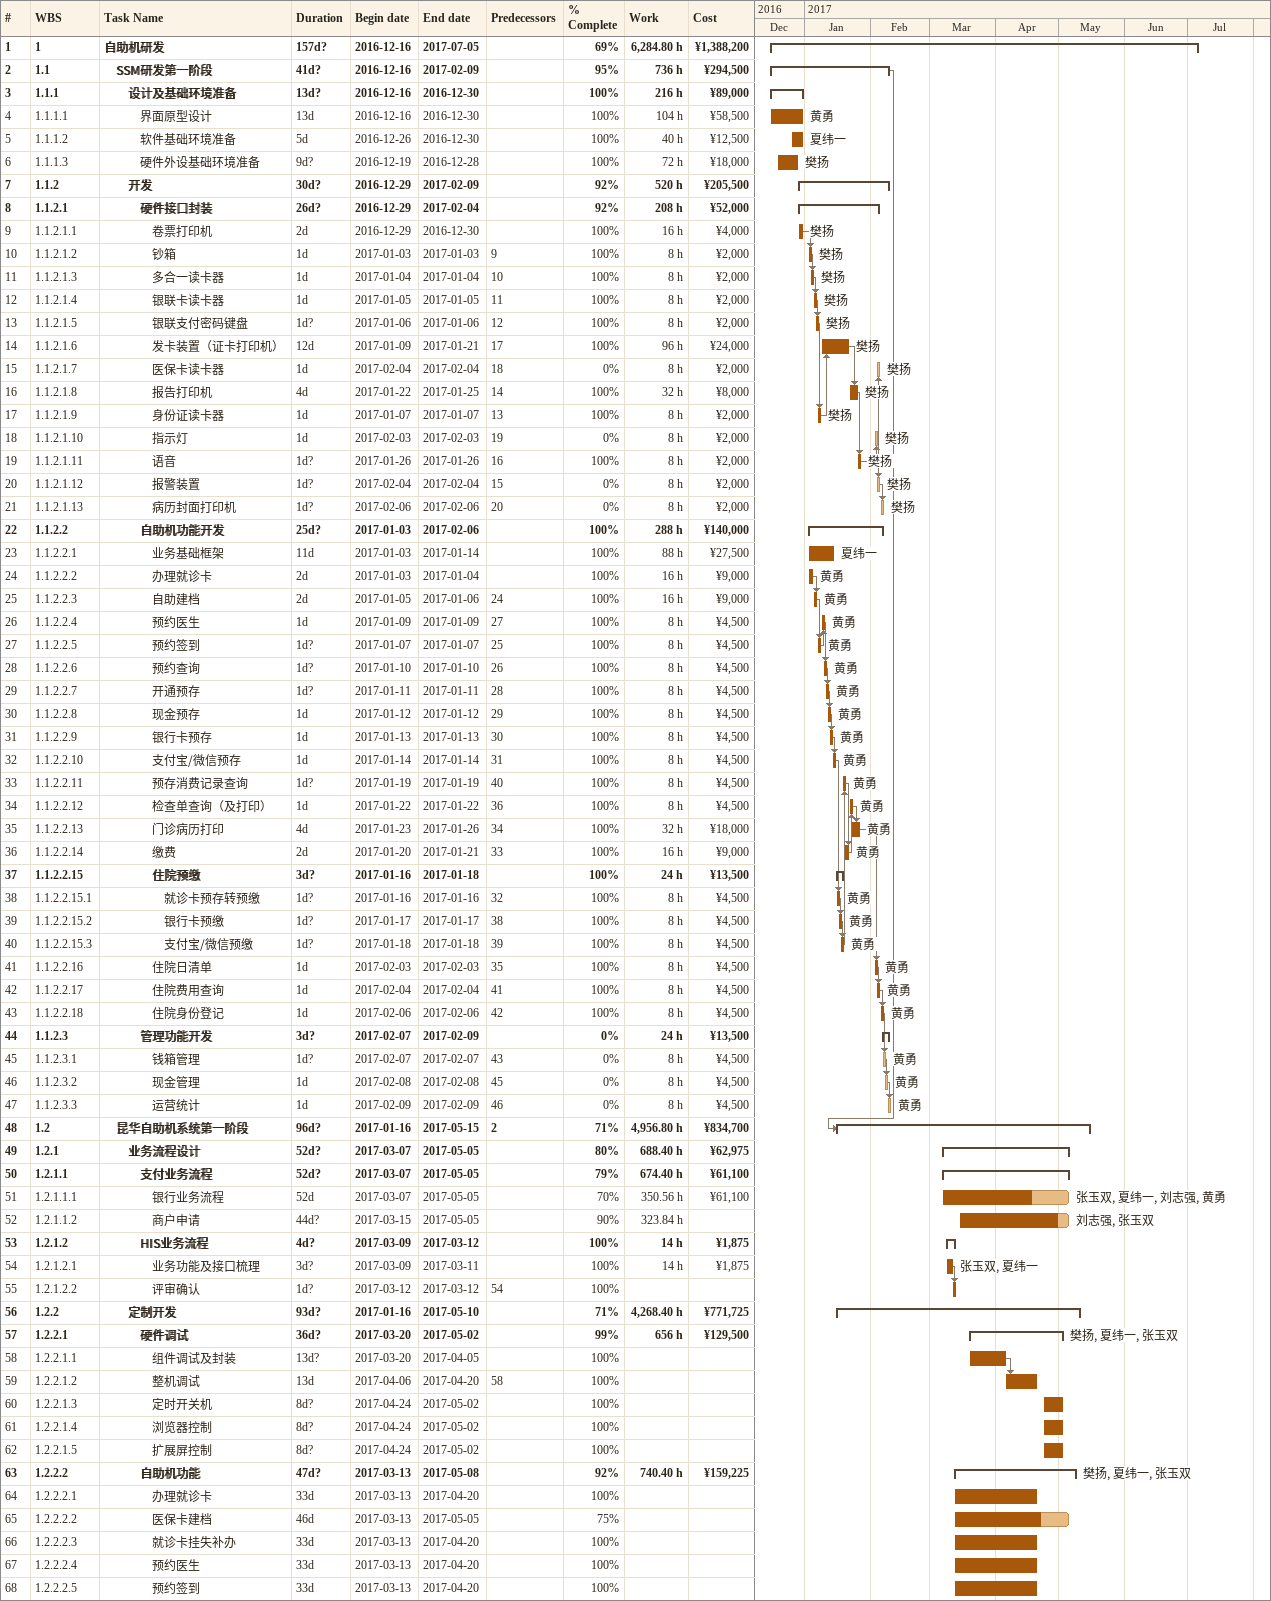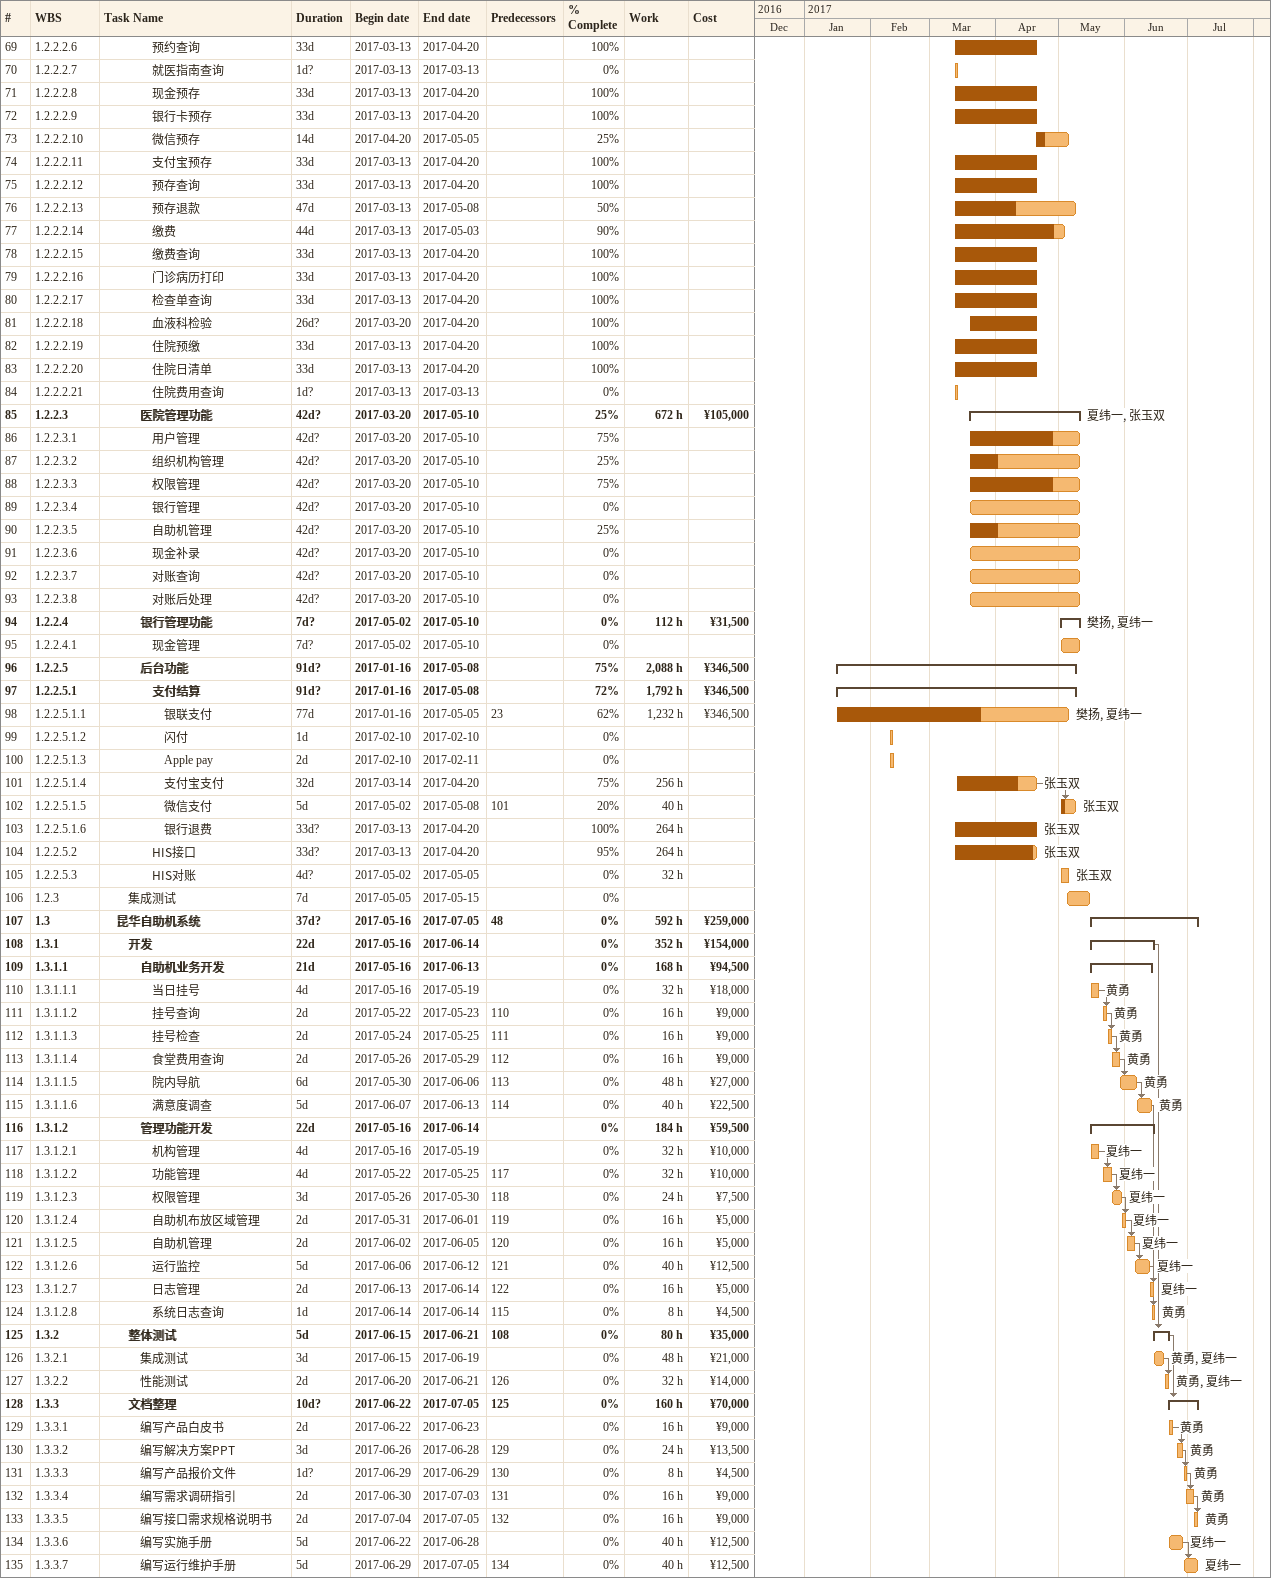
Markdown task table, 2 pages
| ID | WBS | Task | Duration | Start | Finish | Predecessors | Resources | % complete | Work (h) | Cost (¥) |
|---|---|---|---|---|---|---|---|---|---|---|
| 1 | 1 | **自助机研发** | 157d? | 2016-12-16 | 2017-07-05 |  |  | 69 | 6284.80 | 1388200 |
| 2 | 1.1 | **SSM研发第一阶段** | 41d? | 2016-12-16 | 2017-02-09 |  |  | 95 | 736 | 294500 |
| 3 | 1.1.1 | **设计及基础环境准备** | 13d? | 2016-12-16 | 2016-12-30 |  |  | 100 | 216 | 89000 |
| 4 | 1.1.1.1 | 界面原型设计 | 13d | 2016-12-16 | 2016-12-30 |  | 黄勇 | 100 | 104 | 58500 |
| 5 | 1.1.1.2 | 软件基础环境准备 | 5d | 2016-12-26 | 2016-12-30 |  | 夏纬一 | 100 | 40 | 12500 |
| 6 | 1.1.1.3 | 硬件外设基础环境准备 | 9d? | 2016-12-19 | 2016-12-28 |  | 樊扬 | 100 | 72 | 18000 |
| 7 | 1.1.2 | **开发** | 30d? | 2016-12-29 | 2017-02-09 |  |  | 92 | 520 | 205500 |
| 8 | 1.1.2.1 | **硬件接口封装** | 26d? | 2016-12-29 | 2017-02-04 |  |  | 92 | 208 | 52000 |
| 9 | 1.1.2.1.1 | 卷票打印机 | 2d | 2016-12-29 | 2016-12-30 |  | 樊扬 | 100 | 16 | 4000 |
| 10 | 1.1.2.1.2 | 钞箱 | 1d | 2017-01-03 | 2017-01-03 | 9 | 樊扬 | 100 | 8 | 2000 |
| 11 | 1.1.2.1.3 | 多合一读卡器 | 1d | 2017-01-04 | 2017-01-04 | 10 | 樊扬 | 100 | 8 | 2000 |
| 12 | 1.1.2.1.4 | 银联卡读卡器 | 1d | 2017-01-05 | 2017-01-05 | 11 | 樊扬 | 100 | 8 | 2000 |
| 13 | 1.1.2.1.5 | 银联支付密码键盘 | 1d? | 2017-01-06 | 2017-01-06 | 12 | 樊扬 | 100 | 8 | 2000 |
| 14 | 1.1.2.1.6 | 发卡装置（证卡打印机） | 12d | 2017-01-09 | 2017-01-21 | 17 | 樊扬 | 100 | 96 | 24000 |
| 15 | 1.1.2.1.7 | 医保卡读卡器 | 1d | 2017-02-04 | 2017-02-04 | 18 | 樊扬 | 0 | 8 | 2000 |
| 16 | 1.1.2.1.8 | 报告打印机 | 4d | 2017-01-22 | 2017-01-25 | 14 | 樊扬 | 100 | 32 | 8000 |
| 17 | 1.1.2.1.9 | 身份证读卡器 | 1d | 2017-01-07 | 2017-01-07 | 13 | 樊扬 | 100 | 8 | 2000 |
| 18 | 1.1.2.1.10 | 指示灯 | 1d | 2017-02-03 | 2017-02-03 | 19 | 樊扬 | 0 | 8 | 2000 |
| 19 | 1.1.2.1.11 | 语音 | 1d? | 2017-01-26 | 2017-01-26 | 16 | 樊扬 | 100 | 8 | 2000 |
| 20 | 1.1.2.1.12 | 报警装置 | 1d? | 2017-02-04 | 2017-02-04 | 15 | 樊扬 | 0 | 8 | 2000 |
| 21 | 1.1.2.1.13 | 病历封面打印机 | 1d? | 2017-02-06 | 2017-02-06 | 20 | 樊扬 | 0 | 8 | 2000 |
| 22 | 1.1.2.2 | **自助机功能开发** | 25d? | 2017-01-03 | 2017-02-06 |  |  | 100 | 288 | 140000 |
| 23 | 1.1.2.2.1 | 业务基础框架 | 11d | 2017-01-03 | 2017-01-14 |  | 夏纬一 | 100 | 88 | 27500 |
| 24 | 1.1.2.2.2 | 办理就诊卡 | 2d | 2017-01-03 | 2017-01-04 |  | 黄勇 | 100 | 16 | 9000 |
| 25 | 1.1.2.2.3 | 自助建档 | 2d | 2017-01-05 | 2017-01-06 | 24 | 黄勇 | 100 | 16 | 9000 |
| 26 | 1.1.2.2.4 | 预约医生 | 1d | 2017-01-09 | 2017-01-09 | 27 | 黄勇 | 100 | 8 | 4500 |
| 27 | 1.1.2.2.5 | 预约签到 | 1d? | 2017-01-07 | 2017-01-07 | 25 | 黄勇 | 100 | 8 | 4500 |
| 28 | 1.1.2.2.6 | 预约查询 | 1d? | 2017-01-10 | 2017-01-10 | 26 | 黄勇 | 100 | 8 | 4500 |
| 29 | 1.1.2.2.7 | 开通预存 | 1d? | 2017-01-11 | 2017-01-11 | 28 | 黄勇 | 100 | 8 | 4500 |
| 30 | 1.1.2.2.8 | 现金预存 | 1d | 2017-01-12 | 2017-01-12 | 29 | 黄勇 | 100 | 8 | 4500 |
| 31 | 1.1.2.2.9 | 银行卡预存 | 1d | 2017-01-13 | 2017-01-13 | 30 | 黄勇 | 100 | 8 | 4500 |
| 32 | 1.1.2.2.10 | 支付宝/微信预存 | 1d | 2017-01-14 | 2017-01-14 | 31 | 黄勇 | 100 | 8 | 4500 |
| 33 | 1.1.2.2.11 | 预存消费记录查询 | 1d? | 2017-01-19 | 2017-01-19 | 40 | 黄勇 | 100 | 8 | 4500 |
| 34 | 1.1.2.2.12 | 检查单查询（及打印） | 1d | 2017-01-22 | 2017-01-22 | 36 | 黄勇 | 100 | 8 | 4500 |
| 35 | 1.1.2.2.13 | 门诊病历打印 | 4d | 2017-01-23 | 2017-01-26 | 34 | 黄勇 | 100 | 32 | 18000 |
| 36 | 1.1.2.2.14 | 缴费 | 2d | 2017-01-20 | 2017-01-21 | 33 | 黄勇 | 100 | 16 | 9000 |
| 37 | 1.1.2.2.15 | **住院预缴** | 3d? | 2017-01-16 | 2017-01-18 |  |  | 100 | 24 | 13500 |
| 38 | 1.1.2.2.15.1 | 就诊卡预存转预缴 | 1d? | 2017-01-16 | 2017-01-16 | 32 | 黄勇 | 100 | 8 | 4500 |
| 39 | 1.1.2.2.15.2 | 银行卡预缴 | 1d? | 2017-01-17 | 2017-01-17 | 38 | 黄勇 | 100 | 8 | 4500 |
| 40 | 1.1.2.2.15.3 | 支付宝/微信预缴 | 1d? | 2017-01-18 | 2017-01-18 | 39 | 黄勇 | 100 | 8 | 4500 |
| 41 | 1.1.2.2.16 | 住院日清单 | 1d | 2017-02-03 | 2017-02-03 | 35 | 黄勇 | 100 | 8 | 4500 |
| 42 | 1.1.2.2.17 | 住院费用查询 | 1d | 2017-02-04 | 2017-02-04 | 41 | 黄勇 | 100 | 8 | 4500 |
| 43 | 1.1.2.2.18 | 住院身份登记 | 1d | 2017-02-06 | 2017-02-06 | 42 | 黄勇 | 100 | 8 | 4500 |
| 44 | 1.1.2.3 | **管理功能开发** | 3d? | 2017-02-07 | 2017-02-09 |  |  | 0 | 24 | 13500 |
| 45 | 1.1.2.3.1 | 钱箱管理 | 1d? | 2017-02-07 | 2017-02-07 | 43 | 黄勇 | 0 | 8 | 4500 |
| 46 | 1.1.2.3.2 | 现金管理 | 1d | 2017-02-08 | 2017-02-08 | 45 | 黄勇 | 0 | 8 | 4500 |
| 47 | 1.1.2.3.3 | 运营统计 | 1d | 2017-02-09 | 2017-02-09 | 46 | 黄勇 | 0 | 8 | 4500 |
| 48 | 1.2 | **昆华自助机系统第一阶段** | 96d? | 2017-01-16 | 2017-05-15 | 2 |  | 71 | 4956.80 | 834700 |
| 49 | 1.2.1 | **业务流程设计** | 52d? | 2017-03-07 | 2017-05-05 |  |  | 80 | 688.40 | 62975 |
| 50 | 1.2.1.1 | **支付业务流程** | 52d? | 2017-03-07 | 2017-05-05 |  |  | 79 | 674.40 | 61100 |
| 51 | 1.2.1.1.1 | 银行业务流程 | 52d | 2017-03-07 | 2017-05-05 |  | 张玉双, 夏纬一, 刘志强, 黄勇 | 70 | 350.56 | 61100 |
| 52 | 1.2.1.1.2 | 商户申请 | 44d? | 2017-03-15 | 2017-05-05 |  | 刘志强, 张玉双 | 90 | 323.84 |  |
| 53 | 1.2.1.2 | **HIS业务流程** | 4d? | 2017-03-09 | 2017-03-12 |  |  | 100 | 14 | 1875 |
| 54 | 1.2.1.2.1 | 业务功能及接口梳理 | 3d? | 2017-03-09 | 2017-03-11 |  | 张玉双, 夏纬一 | 100 | 14 | 1875 |
| 55 | 1.2.1.2.2 | 评审确认 | 1d? | 2017-03-12 | 2017-03-12 | 54 |  | 100 |  |  |
| 56 | 1.2.2 | **定制开发** | 93d? | 2017-01-16 | 2017-05-10 |  |  | 71 | 4268.40 | 771725 |
| 57 | 1.2.2.1 | **硬件调试** | 36d? | 2017-03-20 | 2017-05-02 |  | 樊扬, 夏纬一, 张玉双 | 99 | 656 | 129500 |
| 58 | 1.2.2.1.1 | 组件调试及封装 | 13d? | 2017-03-20 | 2017-04-05 |  |  | 100 |  |  |
| 59 | 1.2.2.1.2 | 整机调试 | 13d | 2017-04-06 | 2017-04-20 | 58 |  | 100 |  |  |
| 60 | 1.2.2.1.3 | 定时开关机 | 8d? | 2017-04-24 | 2017-05-02 |  |  | 100 |  |  |
| 61 | 1.2.2.1.4 | 浏览器控制 | 8d? | 2017-04-24 | 2017-05-02 |  |  | 100 |  |  |
| 62 | 1.2.2.1.5 | 扩展屏控制 | 8d? | 2017-04-24 | 2017-05-02 |  |  | 100 |  |  |
| 63 | 1.2.2.2 | **自助机功能** | 47d? | 2017-03-13 | 2017-05-08 |  | 樊扬, 夏纬一, 张玉双 | 92 | 740.40 | 159225 |
| 64 | 1.2.2.2.1 | 办理就诊卡 | 33d | 2017-03-13 | 2017-04-20 |  |  | 100 |  |  |
| 65 | 1.2.2.2.2 | 医保卡建档 | 46d | 2017-03-13 | 2017-05-05 |  |  | 75 |  |  |
| 66 | 1.2.2.2.3 | 就诊卡挂失补办 | 33d | 2017-03-13 | 2017-04-20 |  |  | 100 |  |  |
| 67 | 1.2.2.2.4 | 预约医生 | 33d | 2017-03-13 | 2017-04-20 |  |  | 100 |  |  |
| 68 | 1.2.2.2.5 | 预约签到 | 33d | 2017-03-13 | 2017-04-20 |  |  | 100 |  |  |
| 69 | 1.2.2.2.6 | 预约查询 | 33d | 2017-03-13 | 2017-04-20 |  |  | 100 |  |  |
| 70 | 1.2.2.2.7 | 就医指南查询 | 1d? | 2017-03-13 | 2017-03-13 |  |  | 0 |  |  |
| 71 | 1.2.2.2.8 | 现金预存 | 33d | 2017-03-13 | 2017-04-20 |  |  | 100 |  |  |
| 72 | 1.2.2.2.9 | 银行卡预存 | 33d | 2017-03-13 | 2017-04-20 |  |  | 100 |  |  |
| 73 | 1.2.2.2.10 | 微信预存 | 14d | 2017-04-20 | 2017-05-05 |  |  | 25 |  |  |
| 74 | 1.2.2.2.11 | 支付宝预存 | 33d | 2017-03-13 | 2017-04-20 |  |  | 100 |  |  |
| 75 | 1.2.2.2.12 | 预存查询 | 33d | 2017-03-13 | 2017-04-20 |  |  | 100 |  |  |
| 76 | 1.2.2.2.13 | 预存退款 | 47d | 2017-03-13 | 2017-05-08 |  |  | 50 |  |  |
| 77 | 1.2.2.2.14 | 缴费 | 44d | 2017-03-13 | 2017-05-03 |  |  | 90 |  |  |
| 78 | 1.2.2.2.15 | 缴费查询 | 33d | 2017-03-13 | 2017-04-20 |  |  | 100 |  |  |
| 79 | 1.2.2.2.16 | 门诊病历打印 | 33d | 2017-03-13 | 2017-04-20 |  |  | 100 |  |  |
| 80 | 1.2.2.2.17 | 检查单查询 | 33d | 2017-03-13 | 2017-04-20 |  |  | 100 |  |  |
| 81 | 1.2.2.2.18 | 血液科检验 | 26d? | 2017-03-20 | 2017-04-20 |  |  | 100 |  |  |
| 82 | 1.2.2.2.19 | 住院预缴 | 33d | 2017-03-13 | 2017-04-20 |  |  | 100 |  |  |
| 83 | 1.2.2.2.20 | 住院日清单 | 33d | 2017-03-13 | 2017-04-20 |  |  | 100 |  |  |
| 84 | 1.2.2.2.21 | 住院费用查询 | 1d? | 2017-03-13 | 2017-03-13 |  |  | 0 |  |  |
| 85 | 1.2.2.3 | **医院管理功能** | 42d? | 2017-03-20 | 2017-05-10 |  | 夏纬一, 张玉双 | 25 | 672 | 105000 |
| 86 | 1.2.2.3.1 | 用户管理 | 42d? | 2017-03-20 | 2017-05-10 |  |  | 75 |  |  |
| 87 | 1.2.2.3.2 | 组织机构管理 | 42d? | 2017-03-20 | 2017-05-10 |  |  | 25 |  |  |
| 88 | 1.2.2.3.3 | 权限管理 | 42d? | 2017-03-20 | 2017-05-10 |  |  | 75 |  |  |
| 89 | 1.2.2.3.4 | 银行管理 | 42d? | 2017-03-20 | 2017-05-10 |  |  | 0 |  |  |
| 90 | 1.2.2.3.5 | 自助机管理 | 42d? | 2017-03-20 | 2017-05-10 |  |  | 25 |  |  |
| 91 | 1.2.2.3.6 | 现金补录 | 42d? | 2017-03-20 | 2017-05-10 |  |  | 0 |  |  |
| 92 | 1.2.2.3.7 | 对账查询 | 42d? | 2017-03-20 | 2017-05-10 |  |  | 0 |  |  |
| 93 | 1.2.2.3.8 | 对账后处理 | 42d? | 2017-03-20 | 2017-05-10 |  |  | 0 |  |  |
| 94 | 1.2.2.4 | **银行管理功能** | 7d? | 2017-05-02 | 2017-05-10 |  | 樊扬, 夏纬一 | 0 | 112 | 31500 |
| 95 | 1.2.2.4.1 | 现金管理 | 7d? | 2017-05-02 | 2017-05-10 |  |  | 0 |  |  |
| 96 | 1.2.2.5 | **后台功能** | 91d? | 2017-01-16 | 2017-05-08 |  |  | 75 | 2088 | 346500 |
| 97 | 1.2.2.5.1 | **支付结算** | 91d? | 2017-01-16 | 2017-05-08 |  |  | 72 | 1792 | 346500 |
| 98 | 1.2.2.5.1.1 | 银联支付 | 77d | 2017-01-16 | 2017-05-05 | 23 | 樊扬, 夏纬一 | 62 | 1232 | 346500 |
| 99 | 1.2.2.5.1.2 | 闪付 | 1d | 2017-02-10 | 2017-02-10 |  |  | 0 |  |  |
| 100 | 1.2.2.5.1.3 | Apple pay | 2d | 2017-02-10 | 2017-02-11 |  |  | 0 |  |  |
| 101 | 1.2.2.5.1.4 | 支付宝支付 | 32d | 2017-03-14 | 2017-04-20 |  | 张玉双 | 75 | 256 |  |
| 102 | 1.2.2.5.1.5 | 微信支付 | 5d | 2017-05-02 | 2017-05-08 | 101 | 张玉双 | 20 | 40 |  |
| 103 | 1.2.2.5.1.6 | 银行退费 | 33d? | 2017-03-13 | 2017-04-20 |  | 张玉双 | 100 | 264 |  |
| 104 | 1.2.2.5.2 | HIS接口 | 33d? | 2017-03-13 | 2017-04-20 |  | 张玉双 | 95 | 264 |  |
| 105 | 1.2.2.5.3 | HIS对账 | 4d? | 2017-05-02 | 2017-05-05 |  | 张玉双 | 0 | 32 |  |
| 106 | 1.2.3 | 集成测试 | 7d | 2017-05-05 | 2017-05-15 |  |  | 0 |  |  |
| 107 | 1.3 | **昆华自助机系统** | 37d? | 2017-05-16 | 2017-07-05 | 48 |  | 0 | 592 | 259000 |
| 108 | 1.3.1 | **开发** | 22d | 2017-05-16 | 2017-06-14 |  |  | 0 | 352 | 154000 |
| 109 | 1.3.1.1 | **自助机业务开发** | 21d | 2017-05-16 | 2017-06-13 |  |  | 0 | 168 | 94500 |
| 110 | 1.3.1.1.1 | 当日挂号 | 4d | 2017-05-16 | 2017-05-19 |  | 黄勇 | 0 | 32 | 18000 |
| 111 | 1.3.1.1.2 | 挂号查询 | 2d | 2017-05-22 | 2017-05-23 | 110 | 黄勇 | 0 | 16 | 9000 |
| 112 | 1.3.1.1.3 | 挂号检查 | 2d | 2017-05-24 | 2017-05-25 | 111 | 黄勇 | 0 | 16 | 9000 |
| 113 | 1.3.1.1.4 | 食堂费用查询 | 2d | 2017-05-26 | 2017-05-29 | 112 | 黄勇 | 0 | 16 | 9000 |
| 114 | 1.3.1.1.5 | 院内导航 | 6d | 2017-05-30 | 2017-06-06 | 113 | 黄勇 | 0 | 48 | 27000 |
| 115 | 1.3.1.1.6 | 满意度调查 | 5d | 2017-06-07 | 2017-06-13 | 114 | 黄勇 | 0 | 40 | 22500 |
| 116 | 1.3.1.2 | **管理功能开发** | 22d | 2017-05-16 | 2017-06-14 |  |  | 0 | 184 | 59500 |
| 117 | 1.3.1.2.1 | 机构管理 | 4d | 2017-05-16 | 2017-05-19 |  | 夏纬一 | 0 | 32 | 10000 |
| 118 | 1.3.1.2.2 | 功能管理 | 4d | 2017-05-22 | 2017-05-25 | 117 | 夏纬一 | 0 | 32 | 10000 |
| 119 | 1.3.1.2.3 | 权限管理 | 3d | 2017-05-26 | 2017-05-30 | 118 | 夏纬一 | 0 | 24 | 7500 |
| 120 | 1.3.1.2.4 | 自助机布放区域管理 | 2d | 2017-05-31 | 2017-06-01 | 119 | 夏纬一 | 0 | 16 | 5000 |
| 121 | 1.3.1.2.5 | 自助机管理 | 2d | 2017-06-02 | 2017-06-05 | 120 | 夏纬一 | 0 | 16 | 5000 |
| 122 | 1.3.1.2.6 | 运行监控 | 5d | 2017-06-06 | 2017-06-12 | 121 | 夏纬一 | 0 | 40 | 12500 |
| 123 | 1.3.1.2.7 | 日志管理 | 2d | 2017-06-13 | 2017-06-14 | 122 | 夏纬一 | 0 | 16 | 5000 |
| 124 | 1.3.1.2.8 | 系统日志查询 | 1d | 2017-06-14 | 2017-06-14 | 115 | 黄勇 | 0 | 8 | 4500 |
| 125 | 1.3.2 | **整体测试** | 5d | 2017-06-15 | 2017-06-21 | 108 |  | 0 | 80 | 35000 |
| 126 | 1.3.2.1 | 集成测试 | 3d | 2017-06-15 | 2017-06-19 |  | 黄勇, 夏纬一 | 0 | 48 | 21000 |
| 127 | 1.3.2.2 | 性能测试 | 2d | 2017-06-20 | 2017-06-21 | 126 | 黄勇, 夏纬一 | 0 | 32 | 14000 |
| 128 | 1.3.3 | **文档整理** | 10d? | 2017-06-22 | 2017-07-05 | 125 |  | 0 | 160 | 70000 |
| 129 | 1.3.3.1 | 编写产品白皮书 | 2d | 2017-06-22 | 2017-06-23 |  | 黄勇 | 0 | 16 | 9000 |
| 130 | 1.3.3.2 | 编写解决方案PPT | 3d | 2017-06-26 | 2017-06-28 | 129 | 黄勇 | 0 | 24 | 13500 |
| 131 | 1.3.3.3 | 编写产品报价文件 | 1d? | 2017-06-29 | 2017-06-29 | 130 | 黄勇 | 0 | 8 | 4500 |
| 132 | 1.3.3.4 | 编写需求调研指引 | 2d | 2017-06-30 | 2017-07-03 | 131 | 黄勇 | 0 | 16 | 9000 |
| 133 | 1.3.3.5 | 编写接口需求规格说明书 | 2d | 2017-07-04 | 2017-07-05 | 132 | 黄勇 | 0 | 16 | 9000 |
| 134 | 1.3.3.6 | 编写实施手册 | 5d | 2017-06-22 | 2017-06-28 |  | 夏纬一 | 0 | 40 | 12500 |
| 135 | 1.3.3.7 | 编写运行维护手册 | 5d | 2017-06-29 | 2017-07-05 | 134 | 夏纬一 | 0 | 40 | 12500 |
